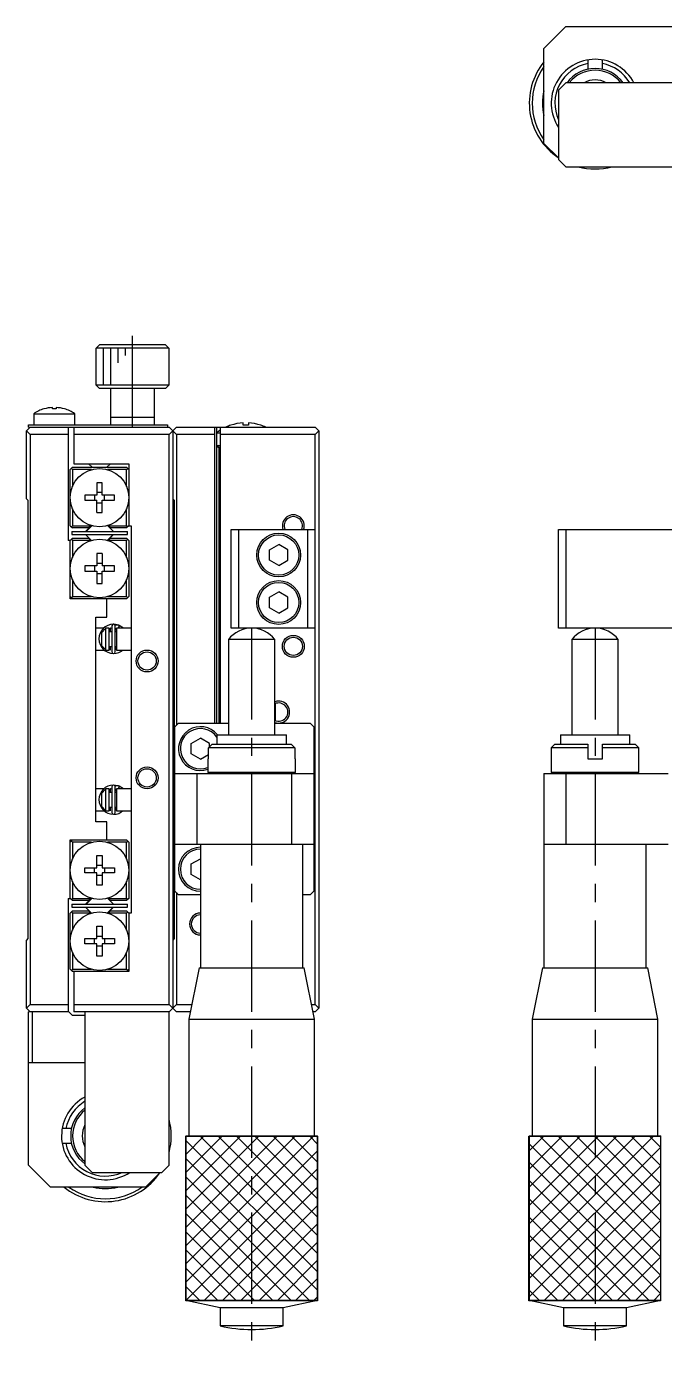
# Model space of a CAD drawing. Extents: x -141 to 392, y -18 to 291.
# Drawn here: x -67.6 to 19.6, y 90 to 270.9 of the extents above; entities that cross this region are included whole.
import ezdxf

# ---------------------------------------------------------------- set-up
doc = ezdxf.new("R2010")
doc.units = 0
doc.header["$LTSCALE"] = 10
doc.linetypes.add('CENTER', pattern=[2, 1.25, -0.25, 0.25, -0.25])
doc.layers.get('0').update_dxf_attribs({"linetype": 'CONTINUOUS'})
doc.layers.add('CENTER', color=1, linetype='CENTER')

msp = doc.modelspace()

# ---------------------------------------------------------------- linework, layer by layer
at = {"color": 7, "linetype": 'CONTINUOUS'}
for p, q in [((6.144574, 270.91926), (3.144574, 267.91926)), ((6.144574, 270.91926), (27.144574, 270.91926)), ((3.144574, 254.91926), (3.144574, 267.91926)), ((9.144574, 266.33534), (9.144574, 265.062804)), ((11.144574, 265.062804), (11.144574, 266.33534)), ((6.144574, 263.21926), (5.144574, 262.21926)), ((27.144574, 263.21926), (6.144574, 263.21926)), ((5.144574, 262.21926), (5.144574, 252.71926)), ((3.144574, 254.91926), (5.144574, 252.91926)), ((5.144574, 252.71926), (6.144574, 251.71926)), ((6.144574, 251.71926), (27.144574, 251.71926)), ((-58.129522, 226.382902), (-58.113496, 226.382902)), ((-58.129522, 226.382902), (-58.129522, 221.882902)), ((-58.113496, 226.882902), (-57.611708, 227.382902)), ((-58.113496, 226.382902), (-58.113496, 226.882902)), ((-48.145547, 226.882902), (-58.113496, 226.882902)), ((-57.611708, 227.382902), (-48.647335, 227.382902)), ((-48.647335, 227.382902), (-48.145547, 226.882902)), ((-48.145547, 226.882902), (-48.145547, 226.382902)), ((-48.145547, 226.382902), (-48.129522, 226.382902)), ((-48.129522, 221.882902), (-48.129522, 226.382902)), ((-58.129522, 221.882902), (-48.129522, 221.882902)), ((-58.129522, 221.882902), (-57.629522, 221.382902)), ((-48.629522, 221.382902), (-57.629522, 221.382902)), ((-56.129522, 221.382902), (-56.129522, 216.382902)), ((-50.129522, 216.382902), (-50.129522, 221.382902)), ((-48.629522, 221.382902), (-48.129522, 221.882902)), ((-66.629522, 217.925365), (-61.029522, 217.925365)), ((-66.629522, 217.925365), (-66.629522, 216.382902)), ((-65.228661, 218.576106), (-65.231669, 218.582275)), ((-64.089522, 218.576106), (-64.089522, 218.769364)), ((-63.569522, 218.576106), (-64.089522, 218.576106)), ((-63.569522, 218.769364), (-63.569522, 218.576106)), ((-62.427374, 218.582275), (-62.430382, 218.576106)), ((-61.029522, 216.382902), (-61.029522, 217.925365)), ((-50.129522, 217.382902), (-56.129522, 217.382902)), ((-67.629522, 215.582902), (-67.129522, 216.082902)), ((-67.129522, 215.082902), (-67.629522, 215.582902)), ((-67.629522, 206.282902), (-67.629522, 215.582902)), ((-67.329522, 216.082902), (-67.329522, 216.382902)), ((-67.329522, 216.382902), (-48.329522, 216.382902)), ((-67.329522, 216.082902), (-48.129522, 216.082902)), ((-61.929522, 216.082902), (-61.929522, 200.582902)), ((-61.129522, 216.082902), (-61.129522, 211.082902)), ((-48.329522, 216.382902), (-48.329522, 216.082902)), ((-48.129522, 215.082902), (-47.129522, 216.082902)), ((-47.129522, 215.082902), (-48.129522, 216.082902)), ((-47.629522, 215.582902), (-47.629522, 136.582902)), ((-47.129522, 216.082902), (-28.129522, 216.082902)), ((-41.929522, 216.082902), (-41.929522, 175.582902)), ((-41.629522, 216.082902), (-41.629522, 175.582902)), ((-41.129522, 216.082902), (-41.129522, 175.582902)), ((-39.664952, 216.345484), (-39.669366, 216.354534)), ((-37.989522, 216.345484), (-37.989522, 216.662933)), ((-37.269522, 216.345484), (-37.989522, 216.345484)), ((-37.269522, 216.662933), (-37.269522, 216.345484)), ((-35.589677, 216.354534), (-35.594091, 216.345484)), ((-27.629522, 215.582902), (-28.129522, 216.082902)), ((-28.129522, 215.082902), (-27.629522, 215.582902)), ((-27.629522, 215.582902), (-27.629522, 136.582902)), ((-67.129522, 215.082902), (-67.129522, 137.082902)), ((-61.929522, 215.082902), (-67.129522, 215.082902)), ((-48.129522, 215.082902), (-61.129522, 215.082902)), ((-48.129522, 137.082902), (-48.129522, 215.082902)), ((-47.129522, 215.082902), (-47.129522, 175.282902)), ((-41.929522, 215.082902), (-47.129522, 215.082902)), ((-41.629522, 215.306377), (-41.129522, 215.306377)), ((-41.629522, 213.582902), (-41.129522, 213.582902)), ((-41.329522, 213.582902), (-41.629522, 213.282902)), ((-28.129522, 215.082902), (-41.129522, 215.082902)), ((-28.129522, 137.082902), (-28.129522, 215.082902)), ((-41.479522, 213.432902), (-41.329522, 213.282902)), ((-41.329522, 213.282902), (-41.329522, 175.582902)), ((-41.129522, 213.282902), (-41.329522, 213.282902)), ((-61.329522, 210.582902), (-61.629522, 210.282902)), ((-61.629522, 202.582902), (-61.629522, 210.282902)), ((-61.479522, 210.432902), (-61.329522, 210.282902)), ((-61.329522, 210.582902), (-53.929522, 210.582902)), ((-61.329522, 210.282902), (-61.329522, 207.95277)), ((-58.714648, 210.282902), (-61.329522, 210.282902)), ((-61.129522, 211.082902), (-53.629522, 211.082902)), ((-59.129522, 211.082902), (-58.629522, 210.582902)), ((-56.629522, 210.582902), (-56.129522, 211.082902)), ((-53.929522, 210.282902), (-56.544395, 210.282902)), ((-53.929522, 210.582902), (-53.629522, 210.282902)), ((-53.929522, 210.282902), (-53.779522, 210.432902)), ((-53.929522, 207.95277), (-53.929522, 210.282902)), ((-53.629522, 211.082902), (-53.629522, 202.582902)), ((-57.269522, 208.468332), (-57.989522, 208.468332)), ((-57.989522, 208.468332), (-57.989522, 206.792902)), ((-57.269522, 206.792902), (-57.269522, 208.468332)), ((-67.629522, 206.282902), (-67.429522, 206.082902)), ((-57.989522, 206.792902), (-59.664952, 206.792902)), ((-59.664952, 206.792902), (-59.664952, 206.072902)), ((-58.31755, 206.792902), (-58.31755, 206.072902)), ((-57.269522, 207.120931), (-57.989522, 207.120931)), ((-55.594091, 206.792902), (-57.269522, 206.792902)), ((-56.941493, 206.072902), (-56.941493, 206.792902)), ((-55.594091, 206.072902), (-55.594091, 206.792902)), ((-47.629522, 206.282902), (-47.429522, 206.082902)), ((-67.429522, 206.082902), (-67.429522, 146.082902)), ((-61.329522, 204.913034), (-61.329522, 202.582902)), ((-59.664952, 206.072902), (-57.989522, 206.072902)), ((-57.989522, 204.397471), (-57.989522, 206.072902)), ((-57.989522, 205.744873), (-57.269522, 205.744873)), ((-57.269522, 204.397471), (-57.269522, 206.072902)), ((-57.269522, 206.072902), (-55.594091, 206.072902)), ((-53.929522, 202.582902), (-53.929522, 204.913034)), ((-47.429522, 206.082902), (-47.429522, 146.082902)), ((-57.989522, 204.397471), (-57.269522, 204.397471)), ((-61.629522, 202.582902), (-61.329522, 202.282902)), ((-61.629522, 200.582902), (-61.329522, 200.882902)), ((-61.329522, 202.582902), (-61.479522, 202.432902)), ((-61.429522, 201.782902), (-53.829522, 201.782902)), ((-61.429522, 201.782902), (-61.429522, 201.382902)), ((-61.429522, 201.382902), (-53.829522, 201.382902)), ((-61.329522, 202.582902), (-58.83923, 202.582902)), ((-59.13923, 202.282902), (-61.329522, 202.282902)), ((-61.329522, 200.882902), (-59.13923, 200.882902)), ((-58.742797, 202.590947), (-59.550842, 201.782902)), ((-59.550842, 201.382902), (-58.742797, 200.574857)), ((-59.480131, 201.782902), (-58.687641, 202.575392)), ((-59.13923, 202.282902), (-58.810818, 202.611313)), ((-58.810818, 200.554491), (-59.13923, 200.882902)), ((-55.778912, 201.382902), (-56.571402, 200.590412)), ((-55.708201, 201.782902), (-56.516246, 202.590947)), ((-56.516246, 200.574857), (-55.708201, 201.382902)), ((-56.448225, 202.611313), (-56.119813, 202.282902)), ((-56.119813, 200.882902), (-56.448225, 200.554491)), ((-56.419813, 202.582902), (-53.929522, 202.582902)), ((-53.929522, 202.282902), (-56.119813, 202.282902)), ((-56.119813, 200.882902), (-53.929522, 200.882902)), ((-53.779522, 202.432902), (-53.929522, 202.582902)), ((-53.629522, 202.582902), (-53.929522, 202.282902)), ((-53.929522, 200.882902), (-53.629522, 200.582902)), ((-53.829522, 201.382902), (-53.829522, 201.782902)), ((-53.629522, 202.582902), (-53.329522, 202.582902)), ((-53.329522, 202.582902), (-53.329522, 149.582902)), ((-39.629522, 188.582902), (-39.629522, 202.082902)), ((-39.629522, 202.082902), (-28.129522, 202.082902)), ((-38.629522, 202.082902), (-38.629522, 188.582902)), ((-29.129522, 188.582902), (-29.129522, 202.082902)), ((5.144574, 188.582902), (5.144574, 202.082902)), ((5.144574, 202.082902), (27.144574, 202.082902)), ((6.144574, 202.082902), (6.144574, 188.582902)), ((-61.629522, 200.582902), (-61.929522, 200.582902)), ((-61.629522, 192.582902), (-61.629522, 200.582902)), ((-61.479522, 200.732902), (-61.329522, 200.582902)), ((-61.329522, 200.582902), (-61.329522, 198.25277)), ((-58.83923, 200.582902), (-61.329522, 200.582902)), ((-53.929522, 200.582902), (-56.419813, 200.582902)), ((-53.929522, 200.582902), (-53.779522, 200.732902)), ((-53.929522, 198.25277), (-53.929522, 200.582902)), ((-53.629522, 200.582902), (-53.629522, 192.882902)), ((-34.379522, 199.30459), (-33.129522, 200.026278)), ((-34.379522, 197.861214), (-34.379522, 199.30459)), ((-31.879522, 199.30459), (-33.129522, 200.026278)), ((-31.879522, 197.861214), (-31.879522, 199.30459)), ((-57.269522, 198.768332), (-57.989522, 198.768332)), ((-57.989522, 198.768332), (-57.989522, 197.092902)), ((-57.269522, 197.420931), (-57.989522, 197.420931)), ((-57.269522, 198.768332), (-57.269522, 197.092902)), ((-33.129522, 197.139526), (-34.379522, 197.861214)), ((-33.129522, 197.139526), (-31.879522, 197.861214)), ((-59.664952, 197.092902), (-59.664952, 196.372902)), ((-57.989522, 197.092902), (-59.664952, 197.092902)), ((-59.664952, 196.372902), (-57.989522, 196.372902)), ((-58.31755, 197.092902), (-58.31755, 196.372902)), ((-57.989522, 196.372902), (-57.989522, 194.697471)), ((-57.989522, 196.044873), (-57.269522, 196.044873)), ((-55.594091, 197.092902), (-57.269522, 197.092902)), ((-57.269522, 196.372902), (-55.594091, 196.372902)), ((-57.269522, 194.697471), (-57.269522, 196.372902)), ((-56.941493, 196.372902), (-56.941493, 197.092902)), ((-55.594091, 196.372902), (-55.594091, 197.092902)), ((-61.329522, 195.213034), (-61.329522, 192.882902)), ((-57.989522, 194.697471), (-57.269522, 194.697471)), ((-53.929522, 192.882902), (-53.929522, 195.213034)), ((-61.329522, 192.582902), (-61.629522, 192.882902)), ((-53.929522, 192.582902), (-61.629522, 192.582902)), ((-61.329522, 192.882902), (-61.479522, 192.732902)), ((-61.329522, 192.882902), (-58.714648, 192.882902)), ((-56.629522, 190.082902), (-56.629522, 192.582902)), ((-56.544395, 192.882902), (-53.929522, 192.882902)), ((-53.779522, 192.732902), (-53.929522, 192.882902)), ((-53.629522, 192.882902), (-53.929522, 192.582902)), ((-34.379522, 192.80459), (-33.129522, 193.526278)), ((-34.379522, 191.361214), (-34.379522, 192.80459)), ((-31.879522, 192.80459), (-33.129522, 193.526278)), ((-31.879522, 191.361214), (-31.879522, 192.80459)), ((-58.129522, 190.082902), (-56.629522, 190.082902)), ((-58.129522, 162.082902), (-58.129522, 190.082902)), ((-33.129522, 190.639526), (-34.379522, 191.361214)), ((-33.129522, 190.639526), (-31.879522, 191.361214)), ((-57.058693, 188.582902), (-58.129522, 188.582902)), ((-57.329522, 187.999417), (-56.829522, 188.528585)), ((-56.329522, 188.582902), (-56.829522, 188.582902)), ((-56.829522, 188.582902), (-56.829522, 185.582902)), ((-56.329674, 188.524376), (-55.943708, 188.633737)), ((-56.329522, 185.582902), (-56.329522, 188.582902)), ((-56.129522, 188.582902), (-56.169497, 188.582902)), ((-56.129522, 188.082902), (-56.129522, 188.582902)), ((-55.943661, 188.87451), (-55.943661, 185.32451)), ((-55.010541, 188.969182), (-55.692819, 189.098464)), ((-55.499322, 188.943174), (-55.503863, 188.941255)), ((-55.465873, 188.956206), (-55.499322, 188.943174)), ((-55.493661, 185.32451), (-55.493661, 188.87451)), ((-55.493661, 188.273954), (-55.329555, 188.526365)), ((-55.431824, 188.967554), (-55.465873, 188.956206)), ((-55.397258, 188.97719), (-55.431824, 188.967554)), ((-55.362259, 188.98509), (-55.397258, 188.97719)), ((-55.326914, 188.991236), (-55.362259, 188.98509)), ((-55.329522, 188.582902), (-55.329522, 185.582902)), ((-53.329522, 188.582902), (-55.329522, 188.582902)), ((-55.29131, 188.995611), (-55.326914, 188.991236)), ((-55.255533, 188.998207), (-55.29131, 188.995611)), ((-55.219672, 188.999016), (-55.255533, 188.998207)), ((-55.183815, 188.998035), (-55.219672, 188.999016)), ((-55.14805, 188.995269), (-55.183815, 188.998035)), ((-55.112464, 188.990722), (-55.14805, 188.995269)), ((-55.077145, 188.984406), (-55.112464, 188.990722)), ((-55.04218, 188.976336), (-55.077145, 188.984406)), ((-55.069526, 188.595485), (-55.07623, 188.582902)), ((-55.06253, 188.609087), (-55.069526, 188.595485)), ((-54.933154, 188.938074), (-55.065681, 188.582867)), ((-55.055291, 188.623609), (-55.06253, 188.609087)), ((-55.047864, 188.638945), (-55.055291, 188.623609)), ((-55.040301, 188.654983), (-55.047864, 188.638945)), ((-55.007655, 188.966531), (-55.04218, 188.976336)), ((-55.032659, 188.671605), (-55.040301, 188.654983)), ((-55.024993, 188.688692), (-55.032659, 188.671605)), ((-55.017359, 188.706118), (-55.024993, 188.688692)), ((-55.009812, 188.723756), (-55.017359, 188.706118)), ((-54.934936, 188.938829), (-55.010541, 188.969182)), ((-55.002408, 188.741477), (-55.009812, 188.723756)), ((-54.973657, 188.955016), (-55.007655, 188.966531)), ((-54.9952, 188.759153), (-55.002408, 188.741477)), ((-54.988242, 188.776653), (-54.9952, 188.759153)), ((-54.981583, 188.793852), (-54.988242, 188.776653)), ((-54.975273, 188.810623), (-54.981583, 188.793852)), ((-54.969358, 188.826844), (-54.975273, 188.810623)), ((-54.942012, 188.942556), (-54.973657, 188.955016)), ((-54.96388, 188.842397), (-54.969358, 188.826844)), ((-54.958879, 188.857168), (-54.96388, 188.842397)), ((-54.954393, 188.87105), (-54.958879, 188.857168)), ((-54.950453, 188.88394), (-54.954393, 188.87105)), ((-54.947089, 188.895747), (-54.950453, 188.88394)), ((-54.944325, 188.906382), (-54.947089, 188.895747)), ((-54.942181, 188.915769), (-54.944325, 188.906382)), ((-54.942888, 188.942738), (-54.941147, 188.941929)), ((-54.378646, 188.583008), (-54.942313, 188.941961)), ((-54.940673, 188.92384), (-54.942181, 188.915769)), ((-54.941147, 188.941929), (-54.940049, 188.939612)), ((-54.939811, 188.930535), (-54.940673, 188.92384)), ((-54.940049, 188.939612), (-54.939603, 188.935805)), ((-54.939603, 188.935805), (-54.939811, 188.930535)), ((-54.937988, 188.936892), (-54.933154, 188.938074)), ((-54.900221, 188.923651), (-54.934936, 188.938829)), ((-28.129522, 188.582902), (-39.629522, 188.582902)), ((27.144574, 188.582902), (5.144574, 188.582902)), ((-57.329522, 186.166387), (-57.329522, 187.999417)), ((-55.943661, 188.082902), (-56.329522, 188.082902)), ((-55.329522, 188.082902), (-55.493661, 188.082902)), ((-33.654522, 187.015722), (-40.004522, 187.015722)), ((-40.004522, 187.015722), (-40.004522, 173.982902)), ((-33.654522, 173.982902), (-33.654522, 187.015722)), ((6.969574, 187.015722), (6.969574, 173.982902)), ((13.319574, 187.015722), (6.969574, 187.015722)), ((13.319574, 173.982902), (13.319574, 187.015722)), ((-58.129522, 185.582902), (-57.02005, 185.582902)), ((-56.829522, 185.637219), (-57.329522, 186.166387)), ((-56.829522, 185.582902), (-56.329522, 185.582902)), ((-56.329522, 186.082902), (-55.943661, 186.082902)), ((-56.129522, 185.582902), (-56.129522, 186.082902)), ((-55.493661, 186.082902), (-55.329522, 186.082902)), ((-55.329523, 185.672641), (-55.493661, 185.925067)), ((-55.329522, 185.582902), (-53.329522, 185.582902)), ((-54.99581, 185.236118), (-54.980608, 185.241496)), ((-54.980224, 185.24061), (-54.904381, 185.273515)), ((-54.942888, 185.256282), (-54.943112, 185.256819)), ((-54.942012, 185.256465), (-54.942888, 185.256282)), ((-33.629522, 178.228546), (-33.629522, 175.937258)), ((-46.829522, 175.582902), (-47.329522, 175.082902)), ((-46.829522, 175.582902), (-40.004522, 175.582902)), ((-33.654522, 175.582902), (-28.829522, 175.582902)), ((-28.329522, 175.082902), (-28.829522, 175.582902)), ((-47.329522, 152.582902), (-47.329522, 175.082902)), ((-41.579522, 173.982902), (-41.579522, 172.682902)), ((-41.579522, 173.982902), (-32.079522, 173.982902)), ((-32.079522, 172.682902), (-32.079522, 173.982902)), ((-28.329522, 175.082902), (-28.329522, 152.582902)), ((5.394574, 173.982902), (5.394574, 172.682902)), ((5.394574, 173.982902), (14.894574, 173.982902)), ((14.894574, 172.682902), (14.894574, 173.982902)), ((-45.079522, 172.80459), (-43.829522, 173.526278)), ((-45.079522, 171.361214), (-45.079522, 172.80459)), ((-42.579522, 172.80459), (-43.829522, 173.526278)), ((-42.745601, 172.182902), (-42.237848, 172.682902)), ((-42.745601, 170.682902), (-42.745601, 172.182902)), ((-30.913442, 172.182902), (-42.745601, 172.182902)), ((-42.579522, 172.346446), (-42.579522, 172.80459)), ((-42.237848, 172.682902), (-31.421195, 172.682902)), ((-31.421195, 172.682902), (-30.913442, 172.182902)), ((-30.913442, 172.182902), (-30.913442, 170.682902)), ((4.644574, 172.682902), (4.144574, 172.182902)), ((9.144573, 172.182902), (4.144574, 172.182902)), ((4.144574, 172.182902), (4.144574, 168.882902)), ((4.644574, 172.682902), (9.144573, 172.682902)), ((9.144573, 172.682902), (9.144573, 170.682902)), ((11.144573, 172.682902), (15.644574, 172.682902)), ((11.144573, 170.682902), (11.144573, 172.682902)), ((16.144574, 172.182902), (11.144573, 172.182902)), ((16.144574, 172.182902), (15.644574, 172.682902)), ((16.144574, 168.882902), (16.144574, 172.182902)), ((-43.829522, 170.639526), (-45.079522, 171.361214)), ((-43.829522, 170.639526), (-42.745601, 171.265328)), ((-42.829522, 170.682902), (-42.745601, 170.682902)), ((-42.829522, 170.682902), (-42.829522, 168.882902)), ((-30.913442, 170.682902), (-30.829522, 170.682902)), ((-30.829522, 168.882902), (-30.829522, 170.682902)), ((9.144573, 170.682902), (11.144573, 170.682902)), ((-47.329522, 168.682902), (-28.329522, 168.682902)), ((-44.329522, 168.682902), (-44.329522, 158.982902)), ((-42.829522, 168.882902), (-30.829522, 168.882902)), ((-42.829522, 168.882902), (-42.629522, 168.682902)), ((-31.329522, 158.982902), (-31.329522, 168.682902)), ((-31.029522, 168.682902), (-30.829522, 168.882902)), ((3.144574, 168.682902), (3.144574, 142.082902)), ((3.144574, 168.682902), (20.144574, 168.682902)), ((4.144574, 168.882902), (16.144574, 168.882902)), ((4.144574, 168.882902), (4.344574, 168.682902)), ((6.144574, 168.682902), (6.144574, 158.982902)), ((15.944574, 168.682902), (16.144574, 168.882902)), ((-57.058693, 166.582902), (-58.129522, 166.582902)), ((-57.329522, 165.999417), (-56.829522, 166.528585)), ((-56.329522, 166.582902), (-56.829522, 166.582902)), ((-56.829522, 166.582902), (-56.829522, 163.582902)), ((-56.329674, 166.524376), (-55.943708, 166.633737)), ((-56.329522, 163.582902), (-56.329522, 166.582902)), ((-56.129522, 166.582902), (-56.169497, 166.582902)), ((-56.129522, 166.082902), (-56.129522, 166.582902)), ((-55.943661, 166.87451), (-55.943661, 163.32451)), ((-55.010541, 166.969182), (-55.692819, 167.098464)), ((-55.499322, 166.943174), (-55.503863, 166.941255)), ((-55.465873, 166.956206), (-55.499322, 166.943174)), ((-55.493661, 163.32451), (-55.493661, 166.87451)), ((-55.493661, 166.273954), (-55.329555, 166.526365)), ((-55.431824, 166.967554), (-55.465873, 166.956206)), ((-55.397258, 166.97719), (-55.431824, 166.967554)), ((-55.362259, 166.98509), (-55.397258, 166.97719)), ((-55.326914, 166.991236), (-55.362259, 166.98509)), ((-55.329522, 166.582902), (-55.329522, 163.582902)), ((-53.329522, 166.582902), (-55.329522, 166.582902)), ((-55.29131, 166.995611), (-55.326914, 166.991236)), ((-55.255533, 166.998207), (-55.29131, 166.995611)), ((-55.219672, 166.999016), (-55.255533, 166.998207)), ((-55.183815, 166.998035), (-55.219672, 166.999016)), ((-55.14805, 166.995269), (-55.183815, 166.998035)), ((-55.112464, 166.990722), (-55.14805, 166.995269)), ((-55.077145, 166.984406), (-55.112464, 166.990722)), ((-55.04218, 166.976336), (-55.077145, 166.984406)), ((-55.069526, 166.595485), (-55.07623, 166.582902)), ((-55.06253, 166.609087), (-55.069526, 166.595485)), ((-54.933154, 166.938074), (-55.065681, 166.582867)), ((-55.055291, 166.623609), (-55.06253, 166.609087)), ((-55.047864, 166.638945), (-55.055291, 166.623609)), ((-55.040301, 166.654983), (-55.047864, 166.638945)), ((-55.007655, 166.966531), (-55.04218, 166.976336)), ((-55.032659, 166.671605), (-55.040301, 166.654983)), ((-55.024993, 166.688692), (-55.032659, 166.671605)), ((-55.017359, 166.706118), (-55.024993, 166.688692)), ((-55.009812, 166.723756), (-55.017359, 166.706118)), ((-54.900221, 166.923651), (-55.010541, 166.969182)), ((-55.002408, 166.741477), (-55.009812, 166.723756)), ((-54.973657, 166.955016), (-55.007655, 166.966531)), ((-54.9952, 166.759153), (-55.002408, 166.741477)), ((-54.988242, 166.776653), (-54.9952, 166.759153)), ((-54.981583, 166.793852), (-54.988242, 166.776653)), ((-54.975273, 166.810623), (-54.981583, 166.793852)), ((-54.969358, 166.826844), (-54.975273, 166.810623)), ((-54.942012, 166.942556), (-54.973657, 166.955016)), ((-54.96388, 166.842397), (-54.969358, 166.826844)), ((-54.958879, 166.857168), (-54.96388, 166.842397)), ((-54.954393, 166.87105), (-54.958879, 166.857168)), ((-54.950453, 166.88394), (-54.954393, 166.87105)), ((-54.947089, 166.895747), (-54.950453, 166.88394)), ((-54.944325, 166.906382), (-54.947089, 166.895747)), ((-54.942181, 166.915769), (-54.944325, 166.906382)), ((-54.942888, 166.942738), (-54.941147, 166.941929)), ((-54.378646, 166.583008), (-54.942313, 166.941961)), ((-54.940673, 166.92384), (-54.942181, 166.915769)), ((-54.941147, 166.941929), (-54.940049, 166.939612)), ((-54.939811, 166.930535), (-54.940673, 166.92384)), ((-54.940049, 166.939612), (-54.939603, 166.935805)), ((-54.939603, 166.935805), (-54.939811, 166.930535)), ((-54.937988, 166.936892), (-54.933154, 166.938074)), ((-57.329522, 164.166387), (-57.329522, 165.999417)), ((-55.943661, 166.082902), (-56.329522, 166.082902)), ((-55.329522, 166.082902), (-55.493661, 166.082902)), ((-58.129522, 163.582902), (-57.02005, 163.582902)), ((-56.829522, 163.637219), (-57.329522, 164.166387)), ((-56.829522, 163.582902), (-56.329522, 163.582902)), ((-56.329522, 164.082902), (-55.943661, 164.082902)), ((-56.129522, 163.582902), (-56.129522, 164.082902)), ((-55.493661, 164.082902), (-55.329522, 164.082902)), ((-55.329523, 163.672641), (-55.493661, 163.925067)), ((-55.329522, 163.582902), (-53.329522, 163.582902)), ((-54.99581, 163.236118), (-54.980608, 163.241496)), ((-54.980224, 163.24061), (-54.904381, 163.273515)), ((-54.942888, 163.256282), (-54.943112, 163.256819)), ((-54.942012, 163.256465), (-54.942888, 163.256282)), ((-56.629522, 162.082902), (-58.129522, 162.082902)), ((-56.629522, 159.582902), (-56.629522, 162.082902)), ((-61.629522, 151.582902), (-61.629522, 159.582902)), ((-61.629522, 159.582902), (-53.929522, 159.582902)), ((-61.629522, 159.282902), (-61.329522, 159.582902)), ((-61.479522, 159.432902), (-61.329522, 159.282902)), ((-61.329522, 159.282902), (-61.329522, 156.95277)), ((-58.714648, 159.282902), (-61.329522, 159.282902)), ((-53.929522, 159.282902), (-56.544395, 159.282902)), ((-53.929522, 159.582902), (-53.629522, 159.282902)), ((-53.929522, 159.282902), (-53.779522, 159.432902)), ((-53.929522, 156.95277), (-53.929522, 159.282902)), ((-53.629522, 159.282902), (-53.629522, 151.582902)), ((-57.989522, 157.468332), (-57.269522, 157.468332)), ((-57.989522, 155.792902), (-57.989522, 157.468332)), ((-57.269522, 157.468332), (-57.269522, 155.792902)), ((-28.329522, 158.982902), (-47.329522, 158.982902)), ((-43.829522, 158.982902), (-43.829522, 142.082902)), ((-29.829522, 142.082902), (-29.829522, 158.982902)), ((20.144574, 158.982902), (3.144574, 158.982902)), ((17.144574, 142.082902), (17.144574, 158.982902)), ((-59.664952, 155.792902), (-57.989522, 155.792902)), ((-59.664952, 155.072902), (-59.664952, 155.792902)), ((-58.31755, 155.072902), (-58.31755, 155.792902)), ((-57.989522, 156.120931), (-57.269522, 156.120931)), ((-57.269522, 155.792902), (-55.594091, 155.792902)), ((-56.941493, 155.792902), (-56.941493, 155.072902)), ((-55.594091, 155.792902), (-55.594091, 155.072902)), ((-45.079522, 156.30459), (-43.829522, 157.026278)), ((-45.079522, 154.861214), (-45.079522, 156.30459)), ((-61.329522, 153.913034), (-61.329522, 151.582902)), ((-57.989522, 155.072902), (-59.664952, 155.072902)), ((-57.989522, 153.397471), (-57.989522, 155.072902)), ((-57.269522, 154.744873), (-57.989522, 154.744873)), ((-55.594091, 155.072902), (-57.269522, 155.072902)), ((-57.269522, 155.072902), (-57.269522, 153.397471)), ((-53.929522, 151.582902), (-53.929522, 153.913034)), ((-43.829522, 154.139526), (-45.079522, 154.861214)), ((-57.269522, 153.397471), (-57.989522, 153.397471)), ((-47.329522, 152.582902), (-46.829522, 152.082902)), ((-47.129522, 152.382902), (-47.129522, 137.082902)), ((-43.829522, 152.082902), (-46.829522, 152.082902)), ((-28.829522, 152.082902), (-29.829522, 152.082902)), ((-28.829522, 152.082902), (-28.329522, 152.582902)), ((-61.929522, 151.582902), (-61.629522, 151.582902)), ((-61.929522, 151.582902), (-61.929522, 136.082902)), ((-61.329522, 151.282902), (-61.629522, 151.582902)), ((-61.329522, 151.582902), (-61.479522, 151.432902)), ((-61.429522, 150.782902), (-61.429522, 150.382902)), ((-61.429522, 150.782902), (-53.829522, 150.782902)), ((-61.429522, 150.382902), (-53.829522, 150.382902)), ((-61.329522, 151.582902), (-58.83923, 151.582902)), ((-59.13923, 151.282902), (-61.329522, 151.282902)), ((-58.742797, 151.590947), (-59.550842, 150.782902)), ((-59.550842, 150.382902), (-58.742797, 149.574857)), ((-59.480131, 150.782902), (-58.687641, 151.575392)), ((-59.13923, 151.282902), (-58.810818, 151.611313)), ((-55.778912, 150.382902), (-56.571402, 149.590412)), ((-55.708201, 150.782902), (-56.516246, 151.590947)), ((-56.516246, 149.574857), (-55.708201, 150.382902)), ((-56.448225, 151.611313), (-56.119813, 151.282902)), ((-56.419813, 151.582902), (-53.929522, 151.582902)), ((-53.929522, 151.282902), (-56.119813, 151.282902)), ((-53.779522, 151.432902), (-53.929522, 151.582902)), ((-53.629522, 151.582902), (-53.929522, 151.282902)), ((-53.829522, 150.382902), (-53.829522, 150.782902)), ((-61.629522, 149.582902), (-61.329522, 149.882902)), ((-61.629522, 141.882902), (-61.629522, 149.582902)), ((-61.479522, 149.732902), (-61.329522, 149.582902)), ((-61.329522, 149.882902), (-59.13923, 149.882902)), ((-61.329522, 149.582902), (-61.329522, 147.25277)), ((-58.83923, 149.582902), (-61.329522, 149.582902)), ((-58.810819, 149.55449), (-59.13923, 149.882902)), ((-56.119818, 149.882907), (-56.448224, 149.55449)), ((-53.929522, 149.582902), (-56.419813, 149.582902)), ((-56.119813, 149.882902), (-53.929522, 149.882902)), ((-53.929522, 149.882902), (-53.629522, 149.582902)), ((-53.929522, 149.582902), (-53.779522, 149.732902)), ((-53.929522, 147.25277), (-53.929522, 149.582902)), ((-53.329522, 149.582902), (-53.629522, 149.582902)), ((-53.629522, 149.582902), (-53.629522, 141.582902)), ((-57.989522, 147.768332), (-57.269522, 147.768332)), ((-57.989522, 146.092902), (-57.989522, 147.768332)), ((-57.269522, 147.768332), (-57.269522, 146.092902)), ((-67.429522, 146.082902), (-67.629522, 145.882902)), ((-67.629522, 136.582902), (-67.629522, 145.882902)), ((-59.664952, 146.092902), (-57.989522, 146.092902)), ((-59.664952, 145.372902), (-59.664952, 146.092902)), ((-57.989522, 145.372902), (-59.664952, 145.372902)), ((-58.31755, 145.372902), (-58.31755, 146.092902)), ((-57.989522, 146.420931), (-57.269522, 146.420931)), ((-57.989522, 143.697471), (-57.989522, 145.372902)), ((-57.269522, 145.044873), (-57.989522, 145.044873)), ((-57.269522, 146.092902), (-55.594091, 146.092902)), ((-57.269522, 145.372902), (-57.269522, 143.697471)), ((-55.594091, 145.372902), (-57.269522, 145.372902)), ((-56.941493, 146.092902), (-56.941493, 145.372902)), ((-55.594091, 146.092902), (-55.594091, 145.372902)), ((-47.429522, 146.082902), (-47.629522, 145.882902)), ((-61.329522, 144.213034), (-61.329522, 141.882902)), ((-57.269522, 143.697471), (-57.989522, 143.697471)), ((-53.929522, 141.882902), (-53.929522, 144.213034)), ((-61.329522, 141.582902), (-61.629522, 141.882902)), ((-61.329522, 141.882902), (-61.479522, 141.732902)), ((-61.329522, 141.882902), (-58.714648, 141.882902)), ((-53.629522, 141.582902), (-61.329522, 141.582902)), ((-61.129522, 141.582902), (-61.129522, 136.082902)), ((-56.544395, 141.882902), (-53.929522, 141.882902)), ((-53.779522, 141.732902), (-53.929522, 141.882902)), ((-53.929522, 141.582902), (-53.629522, 141.882902)), ((-44.029522, 142.082902), (-45.429522, 135.082902)), ((-44.029522, 142.082902), (-29.629522, 142.082902)), ((-28.229522, 135.082902), (-29.629522, 142.082902)), ((2.944574, 142.082902), (1.544574, 135.082902)), ((2.944574, 142.082902), (17.344574, 142.082902)), ((18.744574, 135.082902), (17.344574, 142.082902)), ((-67.629522, 136.582902), (-67.129522, 137.082902)), ((-67.129522, 136.082902), (-67.629522, 136.582902)), ((-61.829522, 136.082902), (-67.329522, 136.082902)), ((-67.329522, 115.082902), (-67.329522, 136.082902)), ((-67.129522, 137.082902), (-61.929522, 137.082902)), ((-66.829522, 136.082902), (-66.829522, 129.082902)), ((-61.329522, 135.582902), (-61.829522, 136.082902)), ((-61.129522, 137.082902), (-48.129522, 137.082902)), ((-48.129522, 136.082902), (-61.129522, 136.082902)), ((-59.629522, 136.082902), (-59.629522, 115.082902)), ((-48.129522, 136.082902), (-47.129522, 137.082902)), ((-47.129522, 136.082902), (-48.129522, 137.082902)), ((-48.129522, 115.082902), (-48.129522, 136.082902)), ((-47.129522, 137.082902), (-45.029522, 137.082902)), ((-45.229522, 136.082902), (-47.129522, 136.082902)), ((-28.629522, 137.082902), (-28.129522, 137.082902)), ((-28.129522, 136.082902), (-28.429522, 136.082902)), ((-27.629522, 136.582902), (-28.129522, 137.082902)), ((-28.129522, 136.082902), (-27.629522, 136.582902)), ((-59.629522, 135.582902), (-61.329522, 135.582902)), ((-45.429522, 135.082902), (-45.429522, 119.082902)), ((-45.429522, 135.082902), (-28.229522, 135.082902)), ((-28.229522, 119.082902), (-28.229522, 135.082902)), ((1.544574, 135.082902), (18.744574, 135.082902)), ((1.544574, 135.082902), (1.544574, 119.082902)), ((18.744574, 119.082902), (18.744574, 135.082902)), ((-59.629522, 129.082902), (-67.329522, 129.082902)), ((-61.473065, 120.082902), (-62.745601, 120.082902)), ((-62.745601, 118.082902), (-61.473065, 118.082902)), ((-45.829522, 119.082902), (-45.829522, 96.582902)), ((-45.829522, 119.082902), (-27.829522, 119.082902)), ((-27.829522, 96.582902), (-27.829522, 119.082902)), ((1.144574, 119.082902), (1.144574, 96.582902)), ((1.144574, 119.082902), (19.144574, 119.082902)), ((19.144574, 96.582902), (19.144574, 119.082902)), ((-67.329522, 115.082902), (-64.329522, 112.082902)), ((-59.629522, 115.082902), (-58.629522, 114.082902)), ((-58.629522, 114.082902), (-49.129522, 114.082902)), ((-51.329522, 112.082902), (-49.329522, 114.082902)), ((-49.129522, 114.082902), (-48.129522, 115.082902)), ((-51.329522, 112.082902), (-64.329522, 112.082902)), ((-45.829522, 96.582902), (-27.829522, 96.582902)), ((-45.829522, 96.582902), (-41.129522, 95.582902)), ((-32.529522, 95.582902), (-27.829522, 96.582902)), ((1.144574, 96.582902), (5.844574, 95.582902)), ((1.144574, 96.582902), (19.144574, 96.582902)), ((14.444574, 95.582902), (19.144574, 96.582902)), ((-41.129522, 95.582902), (-32.529522, 95.582902)), ((-41.129522, 95.582902), (-41.129522, 93.082902)), ((-32.529522, 93.082902), (-32.529522, 95.582902)), ((5.844574, 95.582902), (5.844574, 93.082902)), ((5.844574, 95.582902), (14.444574, 95.582902)), ((14.444574, 93.082902), (14.444574, 95.582902)), ((-32.529522, 93.082902), (-41.129522, 93.082902)), ((14.444574, 93.082902), (5.844574, 93.082902))]:
    msp.add_line(p, q, dxfattribs=at)
at = {"color": 3, "linetype": 'CONTINUOUS'}
for p, q in [((-57.129522, 226.882902), (-57.129522, 221.882902)), ((-56.129522, 226.882902), (-56.129522, 221.882902)), ((-55.129522, 226.882902), (-55.129522, 224.882902)), ((-54.129522, 226.882902), (-54.129522, 225.882902)), ((-45.829522, 116.558055), (-43.354675, 119.032902)), ((-45.829522, 114.058055), (-40.854675, 119.032902)), ((-45.829522, 111.558055), (-38.354675, 119.032902)), ((-45.829522, 109.058055), (-35.854675, 119.032902)), ((-45.829522, 106.558055), (-33.354675, 119.032902)), ((-45.829522, 104.058055), (-30.854675, 119.032902)), ((-45.829522, 101.558055), (-28.354675, 119.032902)), ((-45.829522, 96.532902), (-45.829522, 119.032902)), ((-45.829522, 119.032902), (-27.829522, 119.032902)), ((-45.829522, 118.476141), (-27.829522, 100.476141)), ((-43.886282, 119.032902), (-27.829522, 102.976141)), ((-41.386282, 119.032902), (-27.829522, 105.476141)), ((-38.886282, 119.032902), (-27.829522, 107.976141)), ((-36.386282, 119.032902), (-27.829522, 110.476141)), ((-33.886282, 119.032902), (-27.829522, 112.976141)), ((-31.386282, 119.032902), (-27.829522, 115.476141)), ((-28.886282, 119.032902), (-27.829522, 117.976141)), ((-27.829522, 119.032902), (-27.829522, 96.532902)), ((1.094574, 117.006246), (3.12123, 119.032902)), ((1.094574, 114.506246), (5.62123, 119.032902)), ((1.094574, 112.006246), (8.12123, 119.032902)), ((1.094574, 109.506246), (10.62123, 119.032902)), ((1.094574, 107.006246), (13.12123, 119.032902)), ((1.094574, 104.506246), (15.62123, 119.032902)), ((1.094574, 102.006246), (18.12123, 119.032902)), ((1.094574, 96.532902), (1.094574, 119.032902)), ((1.094574, 119.032902), (19.094574, 119.032902)), ((1.094574, 118.027951), (19.094574, 100.027951)), ((2.589622, 119.032902), (19.094574, 102.527951)), ((5.089622, 119.032902), (19.094574, 105.027951)), ((7.589622, 119.032902), (19.094574, 107.527951)), ((10.089622, 119.032902), (19.094574, 110.027951)), ((12.589622, 119.032902), (19.094574, 112.527951)), ((15.089622, 119.032902), (19.094574, 115.027951)), ((17.589622, 119.032902), (19.094574, 117.527951)), ((19.094574, 119.032902), (19.094574, 96.532902)), ((-45.829522, 99.058055), (-27.829522, 117.058055)), ((-45.829522, 115.976141), (-27.829522, 97.976141)), ((1.094574, 99.506246), (19.094574, 117.506246)), ((-45.829522, 96.558055), (-27.829522, 114.558055)), ((1.094574, 115.527951), (19.094574, 97.527951)), ((1.094574, 97.006246), (19.094574, 115.006246)), ((-45.829522, 113.476141), (-28.886282, 96.532902)), ((1.094574, 113.027951), (17.589622, 96.532902)), ((3.12123, 96.532902), (19.094574, 112.506246)), ((-45.829522, 110.976141), (-31.386282, 96.532902)), ((-43.354675, 96.532902), (-27.829522, 112.058055)), ((1.094574, 110.527951), (15.089622, 96.532902)), ((-40.854675, 96.532902), (-27.829522, 109.558055)), ((5.62123, 96.532902), (19.094574, 110.006246)), ((-45.829522, 108.476141), (-33.886282, 96.532902)), ((-38.354675, 96.532902), (-27.829522, 107.058055)), ((1.094574, 108.027951), (12.589622, 96.532902)), ((8.12123, 96.532902), (19.094574, 107.506246)), ((-45.829522, 105.976141), (-36.386282, 96.532902)), ((1.094574, 105.527951), (10.089622, 96.532902)), ((10.62123, 96.532902), (19.094574, 105.006246)), ((-45.829522, 103.476141), (-38.886282, 96.532902)), ((-35.854675, 96.532902), (-27.829522, 104.558055)), ((-33.354675, 96.532902), (-27.829522, 102.058055)), ((1.094574, 103.027951), (7.589622, 96.532902)), ((13.12123, 96.532902), (19.094574, 102.506246)), ((-45.829522, 100.976141), (-41.386282, 96.532902)), ((-30.854675, 96.532902), (-27.829522, 99.558055)), ((1.094574, 100.527951), (5.089622, 96.532902)), ((15.62123, 96.532902), (19.094574, 100.006246)), ((-45.829522, 98.476141), (-43.886282, 96.532902)), ((1.094574, 98.027951), (2.589622, 96.532902)), ((-27.829522, 96.532902), (-45.829522, 96.532902)), ((-28.354675, 96.532902), (-27.829522, 97.058055)), ((19.094574, 96.532902), (1.094574, 96.532902)), ((18.12123, 96.532902), (19.094574, 97.506246))]:
    msp.add_line(p, q, dxfattribs=at)
at = {"color": 7, "linetype": 'CONTINUOUS'}
for centre, radius in [((-57.629522, 206.432902), 4), ((-33.129522, 198.582902), 3), ((-33.129522, 198.582902), 2.75), ((-57.629522, 196.732902), 4), ((-33.129522, 192.082902), 3), ((-33.129522, 192.082902), 2.75), ((-31.129522, 186.082902), 1.25), ((-51.129522, 184.082902), 1.25), ((-51.129522, 168.082902), 1.25), ((-57.629522, 155.432902), 4), ((-57.629522, 145.732902), 4)]:
    msp.add_circle(centre, radius, dxfattribs=at)
at = {"color": 3, "linetype": 'CONTINUOUS'}
for centre in [(-31.129522, 186.082902), (-51.129522, 184.082902), (-51.129522, 168.082902)]:
    msp.add_circle(centre, 1.5, dxfattribs=at)
at = {"color": 7, "linetype": 'CONTINUOUS'}
for centre, radius, start, end in [((10.144574, 260.41926), 9, 141.057559, 235.859311), ((10.144574, 260.41926), 6, 27.818139, 213.55731), ((10.144574, 260.41926), 8.6, 144.484016, 215.515984), ((10.144574, 260.41926), 5.5, 100.475679, 204.619977), ((10.144574, 260.41926), 4.75, 36.119668, 143.880332), ((10.144574, 260.41926), 5.5, 30.603295, 79.524315), ((10.144574, 260.41926), 3.175, 61.871172, 118.128828), ((10.144574, 260.41926), 7.2, 166.463797, 193.536203), ((10.144574, 260.41926), 9, 255.164888, 284.835112), ((-63.829522, 213.782902), 5, 106.285843, 124.055798), ((-63.829522, 213.782902), 4.993235, 92.984767, 106.272555), ((-63.829522, 213.782902), 4.993235, 73.727445, 87.015233), ((-63.829522, 213.782902), 5, 55.944202, 73.714157), ((-37.629522, 210.182902), 6.5, 122.57897, 127.979872), ((-37.629522, 210.182902), 6.5, 108.289723, 114.811632), ((-37.629522, 210.182902), 6.490023, 93.179815, 108.277798), ((-37.629522, 210.182902), 6.490023, 71.722202, 86.820185), ((-37.629522, 210.182902), 6.5, 65.188368, 71.710277), ((-31.129522, 202.582902), 1.25, 336.421822, 203.578178), ((-55.718616, 187.099549), 1.999141, 90.618796, 269.312367), ((-55.718661, 188.87451), 0.225, 0, 180), ((-36.829522, 184.582746), 4, 37.462651, 142.537349), ((10.144574, 184.582746), 4, 37.462651, 142.537349), ((-55.718661, 185.32451), 0.225, 180, 0), ((-55.720233, 187.104033), 2.003705, 270.774764, 310.599023), ((-33.129522, 177.082902), 1.25, 245.165413, 114.834587), ((-43.829522, 172.082902), 3, 39.296482, 289.471221), ((-43.829522, 172.082902), 2.75, 35.096801, 291.323686), ((-55.718616, 165.099549), 1.999141, 90.618796, 269.312367), ((-55.718661, 166.87451), 0.225, 0, 180), ((-55.718661, 163.32451), 0.225, 180, 0), ((-55.720233, 165.104033), 2.003705, 270.774764, 310.599023), ((-43.829522, 155.582902), 3, 90, 270), ((-43.829522, 155.582902), 2.75, 90, 270), ((-43.829522, 148.082902), 1.25, 90, 270), ((-56.829522, 119.082902), 6, 117.818139, 303.55731), ((-56.829522, 119.082902), 5.5, 120.603295, 169.524315), ((-56.829522, 119.082902), 4.75, 126.119668, 233.880332), ((-56.829522, 119.082902), 9, 345.164888, 14.835112), ((-56.829522, 119.082902), 3.175, 151.871172, 208.128828), ((-56.829522, 119.082902), 5.5, 190.475679, 294.619977), ((-56.829522, 119.082902), 9, 231.057559, 325.859311), ((-56.829522, 119.082902), 8.6, 234.484016, 305.515984), ((-56.829522, 119.082902), 7.2, 256.463797, 283.536203), ((-36.829522, 111.322902), 18.74, 256.734971, 283.265029), ((10.144574, 111.322902), 18.74, 256.734971, 283.265029)]:
    msp.add_arc(centre, radius, start, end, dxfattribs=at)
at = {"color": 3, "linetype": 'CONTINUOUS'}
for centre, radius, start, end in [((10.144574, 260.41926), 4.5, 38.478595, 141.521405), ((-31.129522, 202.582902), 1.5, 340.528779, 199.471221), ((-33.129522, 177.082902), 1.5, 249.54772, 109.471221), ((-43.829522, 148.082902), 1.5, 90, 270), ((-56.829522, 119.082902), 4.5, 128.478595, 231.521405)]:
    msp.add_arc(centre, radius, start, end, dxfattribs=at)
at = {"layer": 'CENTER', "color": 1, "linetype": 'CENTER'}
for p, q in [((-53.129522, 216.082902), (-53.129522, 229.982902)), ((-36.829522, 188.582902), (-36.829522, 89.982902)), ((10.144574, 188.582902), (10.144574, 89.982902))]:
    msp.add_line(p, q, dxfattribs=at)

doc.saveas('drawing.dxf')
